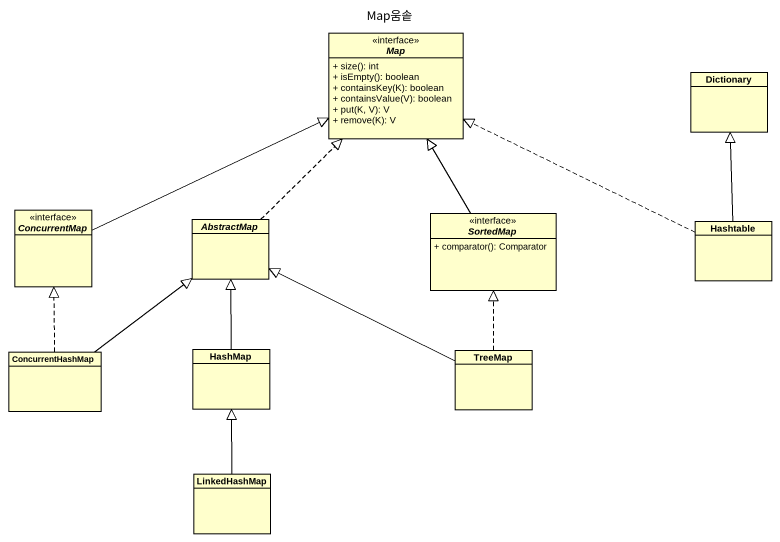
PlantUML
@startuml
title Map움솥
hide circle
hide empty members
skinparam classAttributeIconSize 0
interface "Map" as Map_ {
  + size(): int
  + isEmpty(): boolean
  + containsKey(K): boolean
  + containsValue(V): boolean
  + put(K, V): V
  + remove(K): V
}
class Dictionary
interface ConcurrentMap
abstract class AbstractMap
interface SortedMap {
  + comparator(): Comparator
}
class Hashtable
class ConcurrentHashMap
class HashMap
class TreeMap
class LinkedHashMap
ConcurrentMap -right-|> Map_
AbstractMap .up.|> Map_
SortedMap -up-|> Map_
Hashtable .left.|> Map_
Hashtable -up-|> Dictionary
ConcurrentHashMap .up.|> ConcurrentMap
ConcurrentHashMap -up-|> AbstractMap
HashMap -up-|> AbstractMap
TreeMap -left-|> AbstractMap
TreeMap .up.|> SortedMap
LinkedHashMap -up-|> HashMap
@enduml
